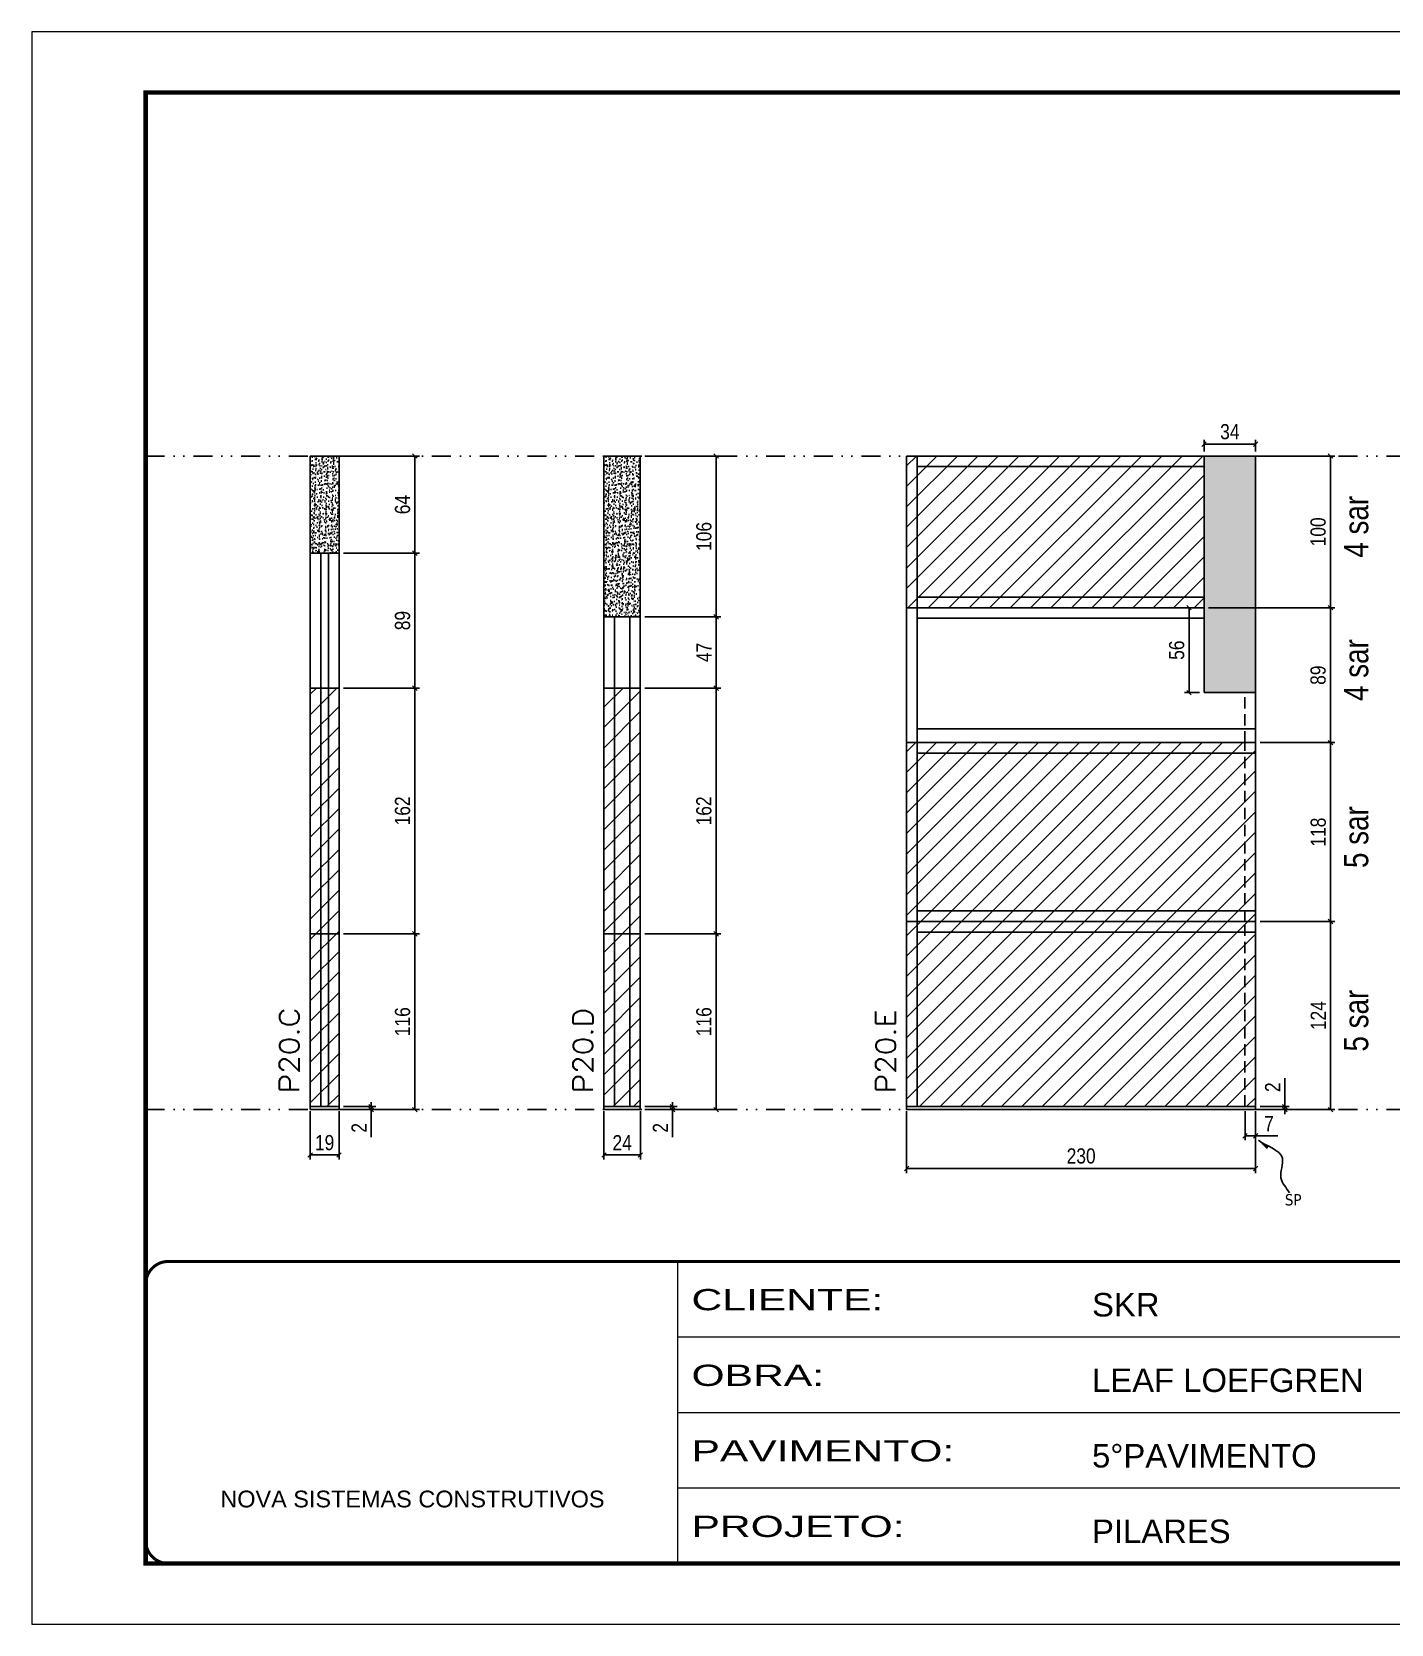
# Model space of a CAD drawing. Extents: x 14400 to 27878, y -21631 to 6985.
# Drawn here: x 17583 to 18479, y -3254 to -2204 of the extents above; entities that cross this region are included whole.
import ezdxf

# ---------------------------------------------------------------- set-up
doc = ezdxf.new("R2010")
doc.units = 0
for name, pattern in [('CONTINUO', [0]), ('DASHED', [0.75, 0.5, -0.25]), ('DIVIDE2', [0.625, 0.25, -0.125, 0, -0.125, 0, -0.125]), ('HIDDEN', [0.375, 0.25, -0.125])]:
    doc.linetypes.add(name, pattern=pattern)
for name, color, linetype in [('COTA', 241, 'Continuous'), ('NOMENCLATURA', 7, 'Continuous'), ('Nível', 160, 'Continuous'), ('Painéis', 200, 'Continuous'), ('SARR_2.2x7', 40, 'Continuous'), ('Sarrafo de Pressão', 42, 'HIDDEN'), ('texto', 7, 'Continuous')]:
    doc.layers.add(name, color=color, linetype=linetype)
for name, color, linetype, lineweight in [('Folhas', 255, 'Continuous', 9), ('Hachura', 251, 'Continuous', 9), ('SARRAFO DE PRESSAO', 251, 'DASHED', 9), ('Texto Seção', 7, 'Continuous', 15)]:
    doc.layers.add(name, color=color, linetype=linetype, lineweight=lineweight)
doc.styles.add('ARIAL', font='arial.ttf')
doc.styles.add('ARIAL_NARROW', font='ARIALN.TTF', dxfattribs={"height": 0.2})
doc.styles.add('COTA TECNICA', font='techl___.ttf', dxfattribs={"height": 10})
doc.styles.add('COTA TECNICA-50', font='techl___.ttf', dxfattribs={"height": 10})
doc.styles.add('REGUA-120', font='ROMANS.shx', dxfattribs={"height": 15})
doc.styles.get("Standard").update_dxf_attribs({"font": 'arial.ttf'})
doc.styles.add('Tecnologia', font='')
doc.styles.get('Tecnologia').set_extended_font_data('Forgotten Futurist')
doc.dimstyles.new('COTA PAINEL-50', dxfattribs={"dimtxt": 10, "dimasz": 3, "dimexe": 3, "dimexo": 3, "dimgap": 3, "dimtad": 1, "dimdec": 1, "dimzin": 12, "dimdsep": 46, "dimtxsty": 'COTA TECNICA-50', "dimblk1": 'OBLIQUE', "dimblk2": 'OBLIQUE', "dimsah": 1, "dimcen": 0.9, "dimclrd": 4, "dimclre": 4, "dimclrt": 240, "dimadec": 1, "dimazin": 3, "dimtfac": 1, "dimtdec": 1, "dimtmove": 0, "dimatfit": 3, "dimfxl": 1, "dimtolj": 1, "dimtzin": 12, "dimarcsym": 0})
doc.dimstyles.new('PAINEL', dxfattribs={"dimtxt": 10, "dimasz": 3, "dimexe": 3, "dimexo": 3, "dimgap": 3, "dimtad": 1, "dimdec": 1, "dimzin": 12, "dimdsep": 46, "dimtxsty": 'COTA TECNICA', "dimblk1": 'OBLIQUE', "dimblk2": 'OBLIQUE', "dimsah": 1, "dimcen": 0.9, "dimclrd": 4, "dimclre": 4, "dimclrt": 240, "dimadec": 1, "dimazin": 3, "dimtfac": 1, "dimtdec": 1, "dimtmove": 0, "dimatfit": 3, "dimfxl": 1, "dimtolj": 1, "dimtzin": 12, "dimarcsym": 0})
doc.dimstyles.get("Standard").update_dxf_attribs({"dimtxt": 0.18, "dimasz": 0.18, "dimexe": 0.18, "dimexo": 0.0625, "dimgap": 0.09, "dimtad": 0, "dimtih": 1, "dimtoh": 1, "dimdec": 4, "dimzin": 0, "dimdsep": 46, "dimtxsty": 'Standard', "dimcen": 0.09, "dimadec": 0, "dimazin": 0, "dimtfac": 1, "dimtdec": 4, "dimtofl": 0, "dimtmove": 0, "dimatfit": 3, "dimfxl": 1, "dimtolj": 1, "dimtzin": 0, "dimarcsym": 0})

# ---------------------------------------------------------------- blocks, each defined once
blk = doc.blocks.new('9999999999')
at = {"color": 30, "linetype": 'CONTINUO'}
for p, q in [((98564.6, 34230.2), (98564.6, 34429.4)), ((98564.6, 34379.6), (99584, 34379.6)), ((98564.6, 34329.8), (99488, 34329.8)), ((98564.6, 34280), (99488, 34280))]:
    blk.add_line(p, q, dxfattribs=at)
at = {"color": 30, "linetype": 'CONTINUO', "const_width": 2}
blk.add_lwpolyline([(99584, 34230.2), (99584, 34414.4, 0.414214), (99569, 34429.4), (98229, 34429.4, 0.414214), (98214, 34414.4), (98214, 34245.2, 0.414214), (98229, 34230.2), (99584, 34230.2)], format="xyb", dxfattribs=at)
at = {"layer": 'Folhas'}
blk.add_lwpolyline([(98139, 34190.2), (99624, 34190.2), (99624, 35240.2), (98139, 35240.2)], close=True, dxfattribs=at)
at = {"layer": 'Folhas', "color": 30, "const_width": 3}
blk.add_lwpolyline([(98214, 34230.2), (99584, 34230.2), (99584, 35200.2), (98214, 35200.2)], close=True, dxfattribs=at)
at = {"color": 7, "linetype": 'Continuous', "ltscale": 5, "style": 'ARIAL'}
for s, height, p in [('SKR', 15.48, (98837.7, 34393.1)), ('LEAF LOEFGREN', 15.483, (98837.7, 34343.3)), ('5°PAVIMENTO', 15.483, (98837.7, 34293.5)), ('NOVA SISTEMAS CONSTRUTIVOS', 11.059, (98263.2, 34267.2)), ('PILARES', 15.48, (98837.7, 34243.7))]:
    blk.add_text(s, height=height, dxfattribs=at).set_placement(p)
at = {"layer": 'Folhas', "color": 7, "style": 'Tecnologia', "width": 1.5}
for s, p in [('CLIENTE:', (98573.7, 34397.2)), ('OBRA:', (98573.7, 34347.3)), ('PAVIMENTO:', (98573.7, 34297.5)), ('PROJETO:', (98573.7, 34247.7))]:
    blk.add_text(s, height=14, dxfattribs=at).set_placement(p)
blk = doc.blocks.new('_Oblique')
at = {"color": 0, "linetype": 'ByBlock', "lineweight": -2}
blk.add_line((-0.5, -0.5), (0.5, 0.5), dxfattribs=at)
blk = doc.blocks.new('*D1148')
at = {"layer": 'COTA', "color": 4, "lineweight": -2, "transparency": 16777216}
for p, q in [((17766.9, -2915.6), (17766.9, -2947.5)), ((17785.9, -2915.6), (17785.9, -2947.5)), ((17766.9, -2944.5), (17785.9, -2944.5))]:
    blk.add_line(p, q, dxfattribs=at)
at = {"layer": 'Defpoints', "color": 0, "transparency": 16777216}
for p in [(17766.9, -2912.6), (17785.9, -2912.6), (17785.9, -2944.5)]:
    blk.add_point(p, dxfattribs=at)
at = {"layer": 'COTA', "color": 4, "lineweight": -2, "transparency": 16777216, "xscale": 3, "yscale": 3, "zscale": 3, "rotation": 180}
blk.add_blockref('_Oblique', (17766.9, -2944.5), dxfattribs=at)
at = {"layer": 'COTA', "color": 4, "lineweight": -2, "transparency": 16777216, "xscale": 3, "yscale": 3, "zscale": 3}
blk.add_blockref('_Oblique', (17785.9, -2944.5), dxfattribs=at)
at = {"layer": 'COTA', "color": 240, "transparency": 16777216, "insert": (17776.4, -2936.4), "char_height": 10, "attachment_point": 5, "style": 'COTA TECNICA'}
blk.add_mtext('\\A1;19', dxfattribs=at)
blk = doc.blocks.new('*D1149')
at = {"layer": 'COTA', "color": 4, "lineweight": -2, "transparency": 16777216}
for p, q in [((17788.9, -2912.6), (17810.1, -2912.6)), ((17788.9, -2914.6), (17810.1, -2914.6)), ((17807.1, -2912.6), (17807.1, -2909.6)), ((17807.1, -2912.6), (17807.1, -2914.6)), ((17807.1, -2914.6), (17807.1, -2932.7))]:
    blk.add_line(p, q, dxfattribs=at)
at = {"layer": 'Defpoints', "color": 0, "transparency": 16777216}
for p in [(17785.9, -2912.6), (17785.9, -2914.6), (17807.1, -2912.6)]:
    blk.add_point(p, dxfattribs=at)
at = {"layer": 'COTA', "color": 4, "lineweight": -2, "transparency": 16777216, "xscale": 3, "yscale": 3, "zscale": 3}
for p, rotation in [((17807.1, -2912.6), 270), ((17807.1, -2914.6), 90)]:
    blk.add_blockref('_Oblique', p, dxfattribs=dict(at, rotation=rotation))
at = {"layer": 'COTA', "color": 240, "transparency": 16777216, "insert": (17799.1, -2926.6), "char_height": 10, "attachment_point": 5, "rotation": 90, "style": 'COTA TECNICA-50'}
blk.add_mtext('\\A1;2', dxfattribs=at)
blk = doc.blocks.new('*D1154')
at = {"layer": 'COTA', "color": 4, "lineweight": -2, "transparency": 16777216}
for p, q in [((18160, -2915.6), (18160, -2956.4)), ((18390, -2915.6), (18390, -2956.4)), ((18160, -2953.4), (18390, -2953.4))]:
    blk.add_line(p, q, dxfattribs=at)
at = {"layer": 'Defpoints', "color": 0, "transparency": 16777216}
for p in [(18160, -2912.6), (18390, -2912.6), (18390, -2953.4)]:
    blk.add_point(p, dxfattribs=at)
at = {"layer": 'COTA', "color": 4, "lineweight": -2, "transparency": 16777216, "xscale": 3, "yscale": 3, "zscale": 3, "rotation": 180}
blk.add_blockref('_Oblique', (18160, -2953.4), dxfattribs=at)
at = {"layer": 'COTA', "color": 4, "lineweight": -2, "transparency": 16777216, "xscale": 3, "yscale": 3, "zscale": 3}
blk.add_blockref('_Oblique', (18390, -2953.4), dxfattribs=at)
at = {"layer": 'COTA', "color": 240, "transparency": 16777216, "insert": (18275, -2945.2), "char_height": 10, "attachment_point": 5, "style": 'COTA TECNICA'}
blk.add_mtext('\\A1;230', dxfattribs=at)
blk = doc.blocks.new('*D1155')
at = {"layer": 'COTA', "color": 4, "lineweight": -2, "transparency": 16777216}
for p, q in [((18383, -2915.6), (18383, -2934.8)), ((18390, -2917.6), (18390, -2934.8)), ((18383, -2931.8), (18390, -2931.8)), ((18390, -2931.8), (18404.7, -2931.8))]:
    blk.add_line(p, q, dxfattribs=at)
at = {"layer": 'Defpoints', "color": 0, "transparency": 16777216}
for p in [(18383, -2912.6), (18390, -2914.6), (18390, -2931.8)]:
    blk.add_point(p, dxfattribs=at)
at = {"layer": 'COTA', "color": 4, "lineweight": -2, "transparency": 16777216, "xscale": 3, "yscale": 3, "zscale": 3, "rotation": 180}
blk.add_blockref('_Oblique', (18383, -2931.8), dxfattribs=at)
at = {"layer": 'COTA', "color": 4, "lineweight": -2, "transparency": 16777216, "xscale": 3, "yscale": 3, "zscale": 3}
blk.add_blockref('_Oblique', (18390, -2931.8), dxfattribs=at)
at = {"layer": 'COTA', "color": 240, "transparency": 16777216, "insert": (18398.8, -2923.8), "char_height": 10, "attachment_point": 5, "style": 'COTA TECNICA-50'}
blk.add_mtext('\\A1;7', dxfattribs=at)
blk = doc.blocks.new('*D1156')
at = {"layer": 'COTA', "color": 4, "lineweight": -2, "transparency": 16777216}
for p, q in [((18409.2, -2912.6), (18409.2, -2893.8)), ((18393, -2912.6), (18412.2, -2912.6)), ((18393, -2914.6), (18412.2, -2914.6)), ((18409.2, -2914.6), (18409.2, -2912.6)), ((18409.2, -2914.6), (18409.2, -2917.6))]:
    blk.add_line(p, q, dxfattribs=at)
at = {"layer": 'Defpoints', "color": 0, "transparency": 16777216}
for p in [(18390, -2912.6), (18390, -2914.6), (18409.2, -2914.6)]:
    blk.add_point(p, dxfattribs=at)
at = {"layer": 'COTA', "color": 4, "lineweight": -2, "transparency": 16777216, "xscale": 3, "yscale": 3, "zscale": 3}
for p, rotation in [((18409.2, -2912.6), 270), ((18409.2, -2914.6), 90)]:
    blk.add_blockref('_Oblique', p, dxfattribs=dict(at, rotation=rotation))
at = {"layer": 'COTA', "color": 240, "transparency": 16777216, "insert": (18401.2, -2899.8), "char_height": 10, "attachment_point": 5, "rotation": 90, "style": 'COTA TECNICA-50'}
blk.add_mtext('\\A1;2', dxfattribs=at)
blk = doc.blocks.new('*D1157')
at = {"layer": 'COTA', "color": 4, "lineweight": -2, "transparency": 16777216}
for p, q in [((17960.5, -2915.6), (17960.5, -2947.5)), ((17984.5, -2915.6), (17984.5, -2947.5)), ((17960.5, -2944.5), (17984.5, -2944.5))]:
    blk.add_line(p, q, dxfattribs=at)
at = {"layer": 'Defpoints', "color": 0, "transparency": 16777216}
for p in [(17960.5, -2912.6), (17984.5, -2912.6), (17984.5, -2944.5)]:
    blk.add_point(p, dxfattribs=at)
at = {"layer": 'COTA', "color": 4, "lineweight": -2, "transparency": 16777216, "xscale": 3, "yscale": 3, "zscale": 3, "rotation": 180}
blk.add_blockref('_Oblique', (17960.5, -2944.5), dxfattribs=at)
at = {"layer": 'COTA', "color": 4, "lineweight": -2, "transparency": 16777216, "xscale": 3, "yscale": 3, "zscale": 3}
blk.add_blockref('_Oblique', (17984.5, -2944.5), dxfattribs=at)
at = {"layer": 'COTA', "color": 240, "transparency": 16777216, "insert": (17972.5, -2936.4), "char_height": 10, "attachment_point": 5, "style": 'COTA TECNICA'}
blk.add_mtext('\\A1;24', dxfattribs=at)
blk = doc.blocks.new('*D1158')
at = {"layer": 'COTA', "color": 4, "lineweight": -2, "transparency": 16777216}
for p, q in [((17987.5, -2912.6), (18008.7, -2912.6)), ((17987.5, -2914.6), (18008.7, -2914.6)), ((18005.7, -2912.6), (18005.7, -2909.6)), ((18005.7, -2912.6), (18005.7, -2914.6)), ((18005.7, -2914.6), (18005.7, -2932.7))]:
    blk.add_line(p, q, dxfattribs=at)
at = {"layer": 'Defpoints', "color": 0, "transparency": 16777216}
for p in [(17984.5, -2912.6), (17984.5, -2914.6), (18005.7, -2912.6)]:
    blk.add_point(p, dxfattribs=at)
at = {"layer": 'COTA', "color": 4, "lineweight": -2, "transparency": 16777216, "xscale": 3, "yscale": 3, "zscale": 3}
for p, rotation in [((18005.7, -2912.6), 270), ((18005.7, -2914.6), 90)]:
    blk.add_blockref('_Oblique', p, dxfattribs=dict(at, rotation=rotation))
at = {"layer": 'COTA', "color": 240, "transparency": 16777216, "insert": (17997.7, -2926.6), "char_height": 10, "attachment_point": 5, "rotation": 90, "style": 'COTA TECNICA-50'}
blk.add_mtext('\\A1;2', dxfattribs=at)
blk = doc.blocks.new('*D1164')
at = {"layer": 'COTA', "color": 4, "linetype": 'ByBlock', "lineweight": -2, "transparency": 16777216}
for p, q in [((17987.5, -2483.6), (18037.5, -2483.6)), ((18034.5, -2483.6), (18034.5, -2589.6)), ((17987.5, -2589.6), (18037.5, -2589.6))]:
    blk.add_line(p, q, dxfattribs=at)
at = {"layer": 'Defpoints', "color": 0, "linetype": 'ByBlock', "transparency": 16777216}
for p in [(17984.5, -2483.6), (17984.5, -2589.6), (18034.5, -2589.6)]:
    blk.add_point(p, dxfattribs=at)
at = {"layer": 'COTA', "color": 4, "linetype": 'ByBlock', "lineweight": -2, "transparency": 16777216, "xscale": 3, "yscale": 3, "zscale": 3}
for p, rotation in [((18034.5, -2483.6), 90), ((18034.5, -2589.6), 270)]:
    blk.add_blockref('_Oblique', p, dxfattribs=dict(at, rotation=rotation))
at = {"layer": 'COTA', "color": 240, "linetype": 'ByBlock', "transparency": 16777216, "insert": (18026.4, -2536.6), "char_height": 10, "attachment_point": 5, "rotation": 90, "style": 'COTA TECNICA'}
blk.add_mtext('\\A1;106', dxfattribs=at)
blk = doc.blocks.new('*D1159')
at = {"layer": 'COTA', "color": 4, "lineweight": -2, "transparency": 16777216}
for p, q in [((17987.5, -2798.6), (18037.5, -2798.6)), ((18034.5, -2914.6), (18034.5, -2798.6)), ((17987.5, -2914.6), (18037.5, -2914.6))]:
    blk.add_line(p, q, dxfattribs=at)
at = {"layer": 'Defpoints', "color": 0, "transparency": 16777216}
for p in [(17984.5, -2798.6), (18034.5, -2798.6), (17984.5, -2914.6)]:
    blk.add_point(p, dxfattribs=at)
at = {"layer": 'COTA', "color": 4, "lineweight": -2, "transparency": 16777216, "xscale": 3, "yscale": 3, "zscale": 3}
for p, rotation in [((18034.5, -2798.6), 90), ((18034.5, -2914.6), 270)]:
    blk.add_blockref('_Oblique', p, dxfattribs=dict(at, rotation=rotation))
at = {"layer": 'COTA', "color": 240, "transparency": 16777216, "insert": (18026.4, -2856.6), "char_height": 10, "attachment_point": 5, "rotation": 90, "style": 'COTA TECNICA-50'}
blk.add_mtext('\\A1;116', dxfattribs=at)
blk = doc.blocks.new('*D1160')
at = {"layer": 'COTA', "color": 4, "lineweight": -2, "transparency": 16777216}
for p, q in [((17788.9, -2798.6), (17838.9, -2798.6)), ((17835.9, -2914.6), (17835.9, -2798.6)), ((17788.9, -2914.6), (17838.9, -2914.6))]:
    blk.add_line(p, q, dxfattribs=at)
at = {"layer": 'Defpoints', "color": 0, "transparency": 16777216}
for p in [(17785.9, -2798.6), (17835.9, -2798.6), (17785.9, -2914.6)]:
    blk.add_point(p, dxfattribs=at)
at = {"layer": 'COTA', "color": 4, "lineweight": -2, "transparency": 16777216, "xscale": 3, "yscale": 3, "zscale": 3}
for p, rotation in [((17835.9, -2798.6), 90), ((17835.9, -2914.6), 270)]:
    blk.add_blockref('_Oblique', p, dxfattribs=dict(at, rotation=rotation))
at = {"layer": 'COTA', "color": 240, "transparency": 16777216, "insert": (17827.8, -2856.6), "char_height": 10, "attachment_point": 5, "rotation": 90, "style": 'COTA TECNICA-50'}
blk.add_mtext('\\A1;116', dxfattribs=at)
blk = doc.blocks.new('*D1554')
at = {"layer": 'COTA', "color": 4, "lineweight": -2, "transparency": 16777216}
for p, q in [((18393, -2790.6), (18442.3, -2790.6)), ((18439.3, -2914.6), (18439.3, -2790.6)), ((18393, -2914.6), (18442.3, -2914.6))]:
    blk.add_line(p, q, dxfattribs=at)
at = {"layer": 'Defpoints', "color": 0, "transparency": 16777216}
for p in [(18390, -2790.6), (18439.3, -2790.6), (18390, -2914.6)]:
    blk.add_point(p, dxfattribs=at)
at = {"layer": 'COTA', "color": 4, "lineweight": -2, "transparency": 16777216, "xscale": 3, "yscale": 3, "zscale": 3}
for p, rotation in [((18439.3, -2790.6), 90), ((18439.3, -2914.6), 270)]:
    blk.add_blockref('_Oblique', p, dxfattribs=dict(at, rotation=rotation))
at = {"layer": 'COTA', "color": 240, "transparency": 16777216, "insert": (18431.3, -2852.6), "char_height": 10, "attachment_point": 5, "rotation": 90, "style": 'COTA TECNICA'}
blk.add_mtext('\\A1;124', dxfattribs=at)
blk = doc.blocks.new('*D1555')
at = {"layer": 'COTA', "color": 4, "lineweight": -2, "transparency": 16777216}
for p, q in [((18356, -2480.6), (18356, -2472.8)), ((18356, -2475.8), (18390, -2475.8)), ((18390, -2480.6), (18390, -2472.8))]:
    blk.add_line(p, q, dxfattribs=at)
at = {"layer": 'Defpoints', "color": 0, "transparency": 16777216}
for p in [(18390, -2475.8), (18356, -2483.6), (18390, -2483.6)]:
    blk.add_point(p, dxfattribs=at)
at = {"layer": 'COTA', "color": 4, "lineweight": -2, "transparency": 16777216, "xscale": 3, "yscale": 3, "zscale": 3, "rotation": 180}
blk.add_blockref('_Oblique', (18356, -2475.8), dxfattribs=at)
at = {"layer": 'COTA', "color": 4, "lineweight": -2, "transparency": 16777216, "xscale": 3, "yscale": 3, "zscale": 3}
blk.add_blockref('_Oblique', (18390, -2475.8), dxfattribs=at)
at = {"layer": 'COTA', "color": 240, "transparency": 16777216, "insert": (18373, -2467.6), "char_height": 10, "attachment_point": 5, "style": 'COTA TECNICA'}
blk.add_mtext('\\A1;34', dxfattribs=at)
blk = doc.blocks.new('*D1580')
at = {"layer": 'COTA', "color": 4, "lineweight": -2, "transparency": 16777216}
for p, q in [((17788.9, -2636.6), (17838.9, -2636.6)), ((17835.9, -2636.6), (17835.9, -2798.6)), ((17788.9, -2798.6), (17838.9, -2798.6))]:
    blk.add_line(p, q, dxfattribs=at)
at = {"layer": 'Defpoints', "color": 0, "transparency": 16777216}
for p in [(17785.9, -2636.6), (17785.9, -2798.6), (17835.9, -2798.6)]:
    blk.add_point(p, dxfattribs=at)
at = {"layer": 'COTA', "color": 4, "lineweight": -2, "transparency": 16777216, "xscale": 3, "yscale": 3, "zscale": 3}
for p, rotation in [((17835.9, -2636.6), 90), ((17835.9, -2798.6), 270)]:
    blk.add_blockref('_Oblique', p, dxfattribs=dict(at, rotation=rotation))
at = {"layer": 'COTA', "color": 240, "transparency": 16777216, "insert": (17827.8, -2717.6), "char_height": 10, "attachment_point": 5, "rotation": 90, "style": 'COTA TECNICA'}
blk.add_mtext('\\A1;162', dxfattribs=at)
blk = doc.blocks.new('*D1581')
at = {"layer": 'COTA', "color": 4, "lineweight": -2, "transparency": 16777216}
for p, q in [((17987.5, -2636.6), (18037.5, -2636.6)), ((18034.5, -2636.6), (18034.5, -2798.6)), ((17987.5, -2798.6), (18037.5, -2798.6))]:
    blk.add_line(p, q, dxfattribs=at)
at = {"layer": 'Defpoints', "color": 0, "transparency": 16777216}
for p in [(17984.5, -2636.6), (17984.5, -2798.6), (18034.5, -2798.6)]:
    blk.add_point(p, dxfattribs=at)
at = {"layer": 'COTA', "color": 4, "lineweight": -2, "transparency": 16777216, "xscale": 3, "yscale": 3, "zscale": 3}
for p, rotation in [((18034.5, -2636.6), 90), ((18034.5, -2798.6), 270)]:
    blk.add_blockref('_Oblique', p, dxfattribs=dict(at, rotation=rotation))
at = {"layer": 'COTA', "color": 240, "transparency": 16777216, "insert": (18026.4, -2717.6), "char_height": 10, "attachment_point": 5, "rotation": 90, "style": 'COTA TECNICA'}
blk.add_mtext('\\A1;162', dxfattribs=at)
blk = doc.blocks.new('*D1582')
at = {"layer": 'COTA', "color": 4, "lineweight": -2, "transparency": 16777216}
for p, q in [((18393, -2672.6), (18442.3, -2672.6)), ((18439.3, -2790.6), (18439.3, -2672.6)), ((18393, -2790.6), (18442.3, -2790.6))]:
    blk.add_line(p, q, dxfattribs=at)
at = {"layer": 'Defpoints', "color": 0, "transparency": 16777216}
for p in [(18390, -2672.6), (18439.3, -2672.6), (18390, -2790.6)]:
    blk.add_point(p, dxfattribs=at)
at = {"layer": 'COTA', "color": 4, "lineweight": -2, "transparency": 16777216, "xscale": 3, "yscale": 3, "zscale": 3}
for p, rotation in [((18439.3, -2672.6), 90), ((18439.3, -2790.6), 270)]:
    blk.add_blockref('_Oblique', p, dxfattribs=dict(at, rotation=rotation))
at = {"layer": 'COTA', "color": 240, "transparency": 16777216, "insert": (18431.3, -2731.6), "char_height": 10, "attachment_point": 5, "rotation": 90, "style": 'COTA TECNICA'}
blk.add_mtext('\\A1;118', dxfattribs=at)
blk = doc.blocks.new('*D1949')
at = {"layer": 'COTA', "color": 4, "linetype": 'ByBlock', "lineweight": -2, "transparency": 16777216}
for p, q in [((17788.9, -2483.6), (17838.9, -2483.6)), ((17835.9, -2483.6), (17835.9, -2547.6)), ((17788.9, -2547.6), (17838.9, -2547.6))]:
    blk.add_line(p, q, dxfattribs=at)
at = {"layer": 'Defpoints', "color": 0, "linetype": 'ByBlock', "transparency": 16777216}
for p in [(17785.9, -2483.6), (17785.9, -2547.6), (17835.9, -2547.6)]:
    blk.add_point(p, dxfattribs=at)
at = {"layer": 'COTA', "color": 4, "linetype": 'ByBlock', "lineweight": -2, "transparency": 16777216, "xscale": 3, "yscale": 3, "zscale": 3}
for p, rotation in [((17835.9, -2483.6), 90), ((17835.9, -2547.6), 270)]:
    blk.add_blockref('_Oblique', p, dxfattribs=dict(at, rotation=rotation))
at = {"layer": 'COTA', "color": 240, "linetype": 'ByBlock', "transparency": 16777216, "insert": (17827.8, -2515.6), "char_height": 10, "attachment_point": 5, "rotation": 90, "style": 'COTA TECNICA'}
blk.add_mtext('\\A1;64', dxfattribs=at)
blk = doc.blocks.new('*D2056')
at = {"layer": 'COTA', "color": 4, "lineweight": -2, "transparency": 16777216}
for p, q in [((18359, -2583.6), (18442.3, -2583.6)), ((18439.3, -2672.6), (18439.3, -2583.6)), ((18393, -2672.6), (18442.3, -2672.6))]:
    blk.add_line(p, q, dxfattribs=at)
at = {"layer": 'Defpoints', "color": 0, "transparency": 16777216}
for p in [(18356, -2583.6), (18439.3, -2583.6), (18390, -2672.6)]:
    blk.add_point(p, dxfattribs=at)
at = {"layer": 'COTA', "color": 4, "lineweight": -2, "transparency": 16777216, "xscale": 3, "yscale": 3, "zscale": 3}
for p, rotation in [((18439.3, -2583.6), 90), ((18439.3, -2672.6), 270)]:
    blk.add_blockref('_Oblique', p, dxfattribs=dict(at, rotation=rotation))
at = {"layer": 'COTA', "color": 240, "transparency": 16777216, "insert": (18431.2, -2628.1), "char_height": 10, "attachment_point": 5, "rotation": 90, "style": 'COTA TECNICA'}
blk.add_mtext('\\A1;89', dxfattribs=at)
blk = doc.blocks.new('*D4037')
at = {"layer": 'COTA', "color": 4, "lineweight": -2, "transparency": 16777216}
for p, q in [((18393, -2483.6), (18442.3, -2483.6)), ((18439.3, -2583.6), (18439.3, -2483.6)), ((18359, -2583.6), (18442.3, -2583.6))]:
    blk.add_line(p, q, dxfattribs=at)
at = {"layer": 'Defpoints', "color": 0, "transparency": 16777216}
for p in [(18390, -2483.6), (18439.3, -2483.6), (18356, -2583.6)]:
    blk.add_point(p, dxfattribs=at)
at = {"layer": 'COTA', "color": 4, "lineweight": -2, "transparency": 16777216, "xscale": 3, "yscale": 3, "zscale": 3}
for p, rotation in [((18439.3, -2483.6), 90), ((18439.3, -2583.6), 270)]:
    blk.add_blockref('_Oblique', p, dxfattribs=dict(at, rotation=rotation))
at = {"layer": 'COTA', "color": 240, "transparency": 16777216, "insert": (18431.2, -2533.6), "char_height": 10, "attachment_point": 5, "rotation": 90, "style": 'COTA TECNICA'}
blk.add_mtext('\\A1;100', dxfattribs=at)
blk = doc.blocks.new('*D4038')
at = {"layer": 'COTA', "color": 4, "lineweight": -2, "transparency": 16777216}
for p, q in [((18353, -2583.6), (18343.1, -2583.6)), ((18346.1, -2583.6), (18346.1, -2639.6)), ((18353, -2639.6), (18343.1, -2639.6))]:
    blk.add_line(p, q, dxfattribs=at)
at = {"layer": 'Defpoints', "color": 0, "transparency": 16777216}
for p in [(18356, -2583.6), (18346.1, -2639.6), (18356, -2639.6)]:
    blk.add_point(p, dxfattribs=at)
at = {"layer": 'COTA', "color": 4, "lineweight": -2, "transparency": 16777216, "xscale": 3, "yscale": 3, "zscale": 3}
for p, rotation in [((18346.1, -2583.6), 90), ((18346.1, -2639.6), 270)]:
    blk.add_blockref('_Oblique', p, dxfattribs=dict(at, rotation=rotation))
at = {"layer": 'COTA', "color": 240, "transparency": 16777216, "insert": (18338, -2611.6), "char_height": 10, "attachment_point": 5, "rotation": 90, "style": 'COTA TECNICA'}
blk.add_mtext('\\A1;56', dxfattribs=at)
blk = doc.blocks.new('*D4039')
at = {"layer": 'COTA', "color": 4, "lineweight": -2, "transparency": 16777216}
for p, q in [((17788.9, -2547.6), (17838.9, -2547.6)), ((17835.9, -2636.6), (17835.9, -2547.6)), ((17788.9, -2636.6), (17838.9, -2636.6))]:
    blk.add_line(p, q, dxfattribs=at)
at = {"layer": 'Defpoints', "color": 0, "transparency": 16777216}
for p in [(17785.9, -2547.6), (17835.9, -2547.6), (17785.9, -2636.6)]:
    blk.add_point(p, dxfattribs=at)
at = {"layer": 'COTA', "color": 4, "lineweight": -2, "transparency": 16777216, "xscale": 3, "yscale": 3, "zscale": 3}
for p, rotation in [((17835.9, -2547.6), 90), ((17835.9, -2636.6), 270)]:
    blk.add_blockref('_Oblique', p, dxfattribs=dict(at, rotation=rotation))
at = {"layer": 'COTA', "color": 240, "transparency": 16777216, "insert": (17827.8, -2592.1), "char_height": 10, "attachment_point": 5, "rotation": 90, "style": 'COTA TECNICA'}
blk.add_mtext('\\A1;89', dxfattribs=at)
blk = doc.blocks.new('*D4040')
at = {"layer": 'COTA', "color": 4, "lineweight": -2, "transparency": 16777216}
for p, q in [((17987.5, -2589.6), (18037.5, -2589.6)), ((18034.5, -2636.6), (18034.5, -2589.6)), ((17987.5, -2636.6), (18037.5, -2636.6))]:
    blk.add_line(p, q, dxfattribs=at)
at = {"layer": 'Defpoints', "color": 0, "transparency": 16777216}
for p in [(17984.5, -2589.6), (18034.5, -2589.6), (17984.5, -2636.6)]:
    blk.add_point(p, dxfattribs=at)
at = {"layer": 'COTA', "color": 4, "lineweight": -2, "transparency": 16777216, "xscale": 3, "yscale": 3, "zscale": 3}
for p, rotation in [((18034.5, -2589.6), 90), ((18034.5, -2636.6), 270)]:
    blk.add_blockref('_Oblique', p, dxfattribs=dict(at, rotation=rotation))
at = {"layer": 'COTA', "color": 240, "transparency": 16777216, "insert": (18026.4, -2613.1), "char_height": 10, "attachment_point": 5, "rotation": 90, "style": 'COTA TECNICA'}
blk.add_mtext('\\A1;47', dxfattribs=at)

msp = doc.modelspace()

# ---------------------------------------------------------------- hatches: boundary and pattern name
at = {"layer": 'COTA'}
h = msp.add_hatch(dxfattribs=at)
h.set_pattern_fill('AR-CONC', color=256, scale=0.03)
h.set_pattern_definition([(50, (2089.046, -6796.4506), (5.4655401, -0.4781726), [0.5715, -6.2865]), (355, (2089.046, -6796.4506), (-1.0573026, 5.7317054), [0.4572, -5.0292175]), (100.451445, (2089.5014, -6796.4905), (4.4082374, 5.2535326), [0.4857003, -5.3427073]), (46.1842, (2089.046, -6794.9266), (8.1323712, -1.2612698), [0.85725, -9.42975]), (96.63556, (2089.724, -6795.032), (7.122124, 7.4227837), [0.7285507, -8.0140682]), (351.18415, (2089.046, -6794.927), (7.122124, 7.4227837), [0.685799, -7.543792]), (21, (2089.808, -6795.3076), (4.5484317, -3.067956), [0.5715, -6.2865]), (326, (2089.808, -6795.3076), (1.8540609, 5.525639), [0.4572, -5.0292]), (71.451445, (2090.187, -6795.5633), (6.4024926, 2.457683), [0.4857003, -5.3426981]), (37.5, (2089.046, -6796.4506), (0.0926581, 2.53665117), [0, -4.96824, 0, -5.1054, 0, -5.04825]), (7.5, (2089.046, -6796.4506), (2.00458988, 3.00541724), [0, -2.91084, 0, -4.85394, 0, -1.92405]), (327.5, (2087.3467, -6796.4506), (4.06771786, -0.17186232), [0, -1.905, 0, -5.9436, 0, -7.8867]), (317.5, (2086.5847, -6796.4506), (4.44387544, 0.7627947), [0, -2.4765, 0, -3.94716, 0, -5.6007])])
h.paths.add_polyline_path([(17785.91, -2483.59), (17766.91, -2483.59), (17766.91, -2547.61), (17785.91, -2547.61)])
h = msp.add_hatch(dxfattribs=at)
h.set_pattern_fill('AR-CONC', color=256, scale=0.03)
h.set_pattern_definition([(50, (2282.6104, -6796.4506), (5.4655401, -0.4781726), [0.5715, -6.2865]), (355, (2282.6104, -6796.4506), (-1.0573026, 5.7317054), [0.4572, -5.0292175]), (100.451445, (2283.066, -6796.4905), (4.4082374, 5.2535326), [0.4857003, -5.3427073]), (46.1842, (2282.6104, -6794.9266), (8.1323712, -1.2612698), [0.85725, -9.42975]), (96.63556, (2283.288, -6795.032), (7.122124, 7.4227837), [0.7285507, -8.0140682]), (351.18415, (2282.61, -6794.927), (7.122124, 7.4227837), [0.685799, -7.543792]), (21, (2283.3724, -6795.3076), (4.5484317, -3.067956), [0.5715, -6.2865]), (326, (2283.3724, -6795.3076), (1.8540609, 5.525639), [0.4572, -5.0292]), (71.451445, (2283.7514, -6795.5633), (6.4024926, 2.457683), [0.4857003, -5.3426981]), (37.5, (2282.6104, -6796.4506), (0.0926581, 2.53665117), [0, -4.96824, 0, -5.1054, 0, -5.04825]), (7.5, (2282.6104, -6796.4506), (2.00458988, 3.00541724), [0, -2.91084, 0, -4.85394, 0, -1.92405]), (327.5, (2280.911, -6796.4506), (4.06771786, -0.17186232), [0, -1.905, 0, -5.9436, 0, -7.8867]), (317.5, (2280.149, -6796.4506), (4.44387544, 0.7627947), [0, -2.4765, 0, -3.94716, 0, -5.6007])])
h.paths.add_polyline_path([(17984.47, -2483.59), (17960.47, -2483.59), (17960.47, -2589.61), (17984.47, -2589.61)])
h = msp.add_hatch(dxfattribs=at)
h.set_pattern_fill('AR-CONC', color=256, scale=0.03)
h.set_pattern_definition([(50, (0, 1327.575), (5.4655401, -0.4781726), [0.5715, -6.2865]), (355, (0, 1327.575), (-1.0573026, 5.7317054), [0.4572, -5.0292175]), (100.451445, (0.4555, 1327.535), (4.4082374, 5.2535326), [0.4857003, -5.3427073]), (46.1842, (0, 1329.099), (8.1323712, -1.2612698), [0.85725, -9.42975]), (96.63556, (0.678, 1328.994), (7.122124, 7.4227837), [0.7285507, -8.0140682]), (351.18415, (0, 1329.099), (7.122124, 7.4227837), [0.685799, -7.543792]), (21, (0.762, 1328.718), (4.5484317, -3.0679559), [0.5715, -6.2865]), (326, (0.762, 1328.718), (1.8540609, 5.525639), [0.4572, -5.0292]), (71.451445, (1.141, 1328.4624), (6.4024926, 2.457683), [0.4857003, -5.3426981]), (37.5, (0, 1327.5751), (0.0926581, 2.53665117), [0, -4.96824, 0, -5.1054, 0, -5.04825]), (7.5, (0, 1327.575), (2.00458988, 3.00541724), [0, -2.91084, 0, -4.85394, 0, -1.92405]), (327.5, (-1.6993, 1327.5751), (4.06771786, -0.17186232), [0, -1.905, 0, -5.9436, 0, -7.8867]), (317.5, (-2.4613, 1327.575), (4.44387544, 0.7627947), [0, -2.4765, 0, -3.94716, 0, -5.6007])])
h.paths.add_polyline_path([(18389.98, -2483.59), (18355.98, -2483.59), (18355.98, -2639.59), (18389.98, -2639.59)])
at = {"layer": 'Hachura', "linetype": 'ByBlock'}
h = msp.add_hatch(dxfattribs=at)
h.set_pattern_fill('ANSI31', color=256, scale=3)
h.paths.add_polyline_path([(17785.91, -2636.59), (17766.91, -2636.59), (17766.91, -2798.59), (17785.91, -2798.59)])
h.paths.add_polyline_path([(17785.91, -2798.59), (17766.91, -2798.59), (17766.91, -2912.59), (17785.91, -2912.59)])
h.paths.add_polyline_path([(17984.47, -2636.59), (17960.47, -2636.59), (17960.47, -2798.61), (17984.47, -2798.61)])
h.paths.add_polyline_path([(17984.47, -2798.61), (17960.47, -2798.61), (17960.47, -2912.59), (17984.47, -2912.59)])
h.paths.add_polyline_path([(18389.98, -2790.59), (18159.98, -2790.59), (18159.98, -2912.59), (18389.98, -2912.59)])
h.paths.add_polyline_path([(18389.98, -2672.59), (18159.98, -2672.59), (18159.98, -2790.59), (18389.98, -2790.59)])
h.paths.add_polyline_path([(18355.98, -2483.59), (18159.98, -2483.59), (18159.98, -2583.59), (18355.98, -2583.59)])
h.paths.add_polyline_path([(18861.8, -2672.59), (18723.8, -2672.59), (18723.8, -2790.59), (18861.8, -2790.59)])
h.paths.add_polyline_path([(18723.8, -2672.59), (18601.8, -2672.59), (18601.8, -2790.59), (18723.8, -2790.59)])
h.paths.add_polyline_path([(18723.8, -2790.59), (18601.8, -2790.59), (18601.8, -2912.59), (18723.8, -2912.59)])
h.paths.add_polyline_path([(18861.8, -2790.59), (18723.8, -2790.59), (18723.8, -2912.59), (18861.8, -2912.59)])

# ---------------------------------------------------------------- linework, layer by layer
at = {"layer": 'COTA'}
for p, q in [((17785.91, -2483.59), (17766.91, -2483.59)), ((18389.98, -2483.59), (18355.98, -2483.59)), ((18389.98, -2483.59), (18389.98, -2639.59))]:
    msp.add_line(p, q, dxfattribs=at)
at = {"layer": 'COTA', "linetype": 'ByBlock'}
for points in [[(17766.91, -2547.61), (17785.91, -2547.61), (17785.91, -2483.59), (17766.91, -2483.59)], [(17960.47, -2589.61), (17984.47, -2589.61), (17984.47, -2483.59), (17960.47, -2483.59)]]:
    msp.add_lwpolyline(points, close=True, dxfattribs=at)
at = {"layer": 'Nível', "color": 4, "linetype": 'DIVIDE2', "ltscale": 50}
for p, q in [((17658.47, -2483.59), (19028.47, -2483.59)), ((17658.47, -2914.59), (19028.47, -2914.59))]:
    msp.add_line(p, q, dxfattribs=at)
at = {"layer": 'Painéis'}
for p, q in [((18159.98, -2912.59), (18159.98, -2483.59)), ((18159.98, -2483.59), (18355.98, -2483.59)), ((18355.98, -2483.59), (18355.98, -2639.59)), ((18159.98, -2583.59), (18355.98, -2583.59)), ((17785.91, -2636.59), (17766.91, -2636.59)), ((17984.47, -2636.59), (17960.47, -2636.59)), ((18355.98, -2639.59), (18389.98, -2639.59)), ((18389.98, -2639.59), (18389.98, -2912.59)), ((18389.98, -2672.59), (18159.98, -2672.59)), ((18389.98, -2790.59), (18159.98, -2790.59)), ((17766.91, -2798.59), (17766.91, -2912.59)), ((17785.91, -2798.59), (17785.91, -2912.59)), ((17960.47, -2798.61), (17960.47, -2912.59)), ((17984.47, -2798.61), (17984.47, -2912.59)), ((17766.91, -2912.59), (17785.91, -2912.59)), ((17766.91, -2914.59), (17766.91, -2912.59)), ((17785.91, -2914.59), (17766.91, -2914.59)), ((17785.91, -2912.59), (17785.91, -2914.59)), ((17960.47, -2912.59), (17984.47, -2912.59)), ((17960.47, -2914.59), (17960.47, -2912.59)), ((17984.47, -2914.59), (17960.47, -2914.59)), ((17984.47, -2912.59), (17984.47, -2914.59))]:
    msp.add_line(p, q, dxfattribs=at)
for points in [[(17766.91, -2547.59), (17785.91, -2547.59), (17785.91, -2798.59), (17766.91, -2798.59)], [(17960.47, -2589.61), (17984.47, -2589.61), (17984.47, -2798.61), (17960.47, -2798.61)], [(18159.98, -2912.59), (18389.98, -2912.59), (18389.98, -2914.59), (18159.98, -2914.59)]]:
    msp.add_lwpolyline(points, close=True, dxfattribs=at)
at = {"layer": 'SARR_2.2x7'}
for p, q in [((18166.98, -2583.59), (18166.98, -2483.59)), ((18355.98, -2490.59), (18166.98, -2490.59)), ((17773.91, -2636.59), (17773.91, -2547.59)), ((17778.91, -2636.59), (17778.91, -2547.59)), ((18355.98, -2576.59), (18166.98, -2576.59)), ((17967.47, -2636.59), (17967.47, -2589.61)), ((17977.47, -2636.59), (17977.47, -2589.61)), ((18166.98, -2672.59), (18166.98, -2583.59)), ((18355.98, -2590.59), (18166.98, -2590.59)), ((17773.91, -2798.59), (17773.91, -2636.59)), ((17778.91, -2798.59), (17778.91, -2636.59)), ((17967.47, -2798.57), (17967.47, -2636.59)), ((17977.47, -2798.57), (17977.47, -2636.59)), ((18389.98, -2663.59), (18166.98, -2663.59)), ((18166.98, -2790.59), (18166.98, -2672.59)), ((18389.98, -2679.59), (18166.98, -2679.59)), ((18389.98, -2783.59), (18166.98, -2783.59)), ((18166.98, -2912.59), (18166.98, -2790.59)), ((17773.91, -2798.59), (17773.91, -2912.59)), ((17778.91, -2798.59), (17778.91, -2912.59)), ((17967.47, -2798.61), (17967.47, -2912.59)), ((17977.47, -2798.61), (17977.47, -2912.59)), ((18389.98, -2797.59), (18166.98, -2797.59))]:
    msp.add_line(p, q, dxfattribs=at)
at = {"layer": 'Sarrafo de Pressão', "ltscale": 30}
for p, q in [((18382.98, -2672.59), (18382.98, -2639.59)), ((18382.98, -2790.59), (18382.98, -2672.59)), ((18382.98, -2912.59), (18382.98, -2790.59))]:
    msp.add_line(p, q, dxfattribs=at)

# ---------------------------------------------------------------- block references
at = {"layer": 'SARRAFO DE PRESSAO', "color": 6, "linetype": 'ByBlock'}
msp.add_blockref('9999999999', (-80555.51, -37444.08), dxfattribs=at)

# ---------------------------------------------------------------- texts
at = {"layer": 'NOMENCLATURA', "style": 'ARIAL_NARROW'}
for s, p in [('4 sar', (18464.22, -2550.63)), ('4 sar', (18464.22, -2645.13)), ('5 sar', (18464.22, -2755.27)), ('5 sar', (18464.22, -2876.27))]:
    msp.add_text(s, height=16, rotation=90, dxfattribs=at).set_placement(p)
at = {"layer": 'texto', "color": 0, "insert": (18414.76, -2974.08), "char_height": 7.5, "attachment_point": 5}
msp.add_mtext('{\\fTahoma|b0|i0|c0|p34;\\C4;SP}', dxfattribs=at)
at = {"layer": 'Texto Seção', "style": 'REGUA-120', "width": 1.1}
for s, p in [('P20.C', (17759.66, -2903.83)), ('P20.D', (17953.23, -2903.83)), ('P20.E', (18152.73, -2903.83))]:
    msp.add_text(s, height=13, rotation=90, dxfattribs=at).set_placement(p)

# ---------------------------------------------------------------- dimensions: what is measured, and where the dimension line sits
at = {"layer": 'COTA'}
for base, p1, p2, dimstyle, picture, middle in [((18389.98, -2475.79), (18355.98, -2483.59), (18389.98, -2483.59), 'PAINEL', '*D1555', (18372.98, -2467.57)), ((18389.98, -2931.83), (18382.98, -2912.59), (18389.98, -2914.59), 'COTA PAINEL-50', '*D1155', (18398.85, -2923.76))]:
    dim = msp.add_linear_dim(base=base, p1=p1, p2=p2, dimstyle=dimstyle, dxfattribs=at)
    dim.commit()
    dim.dimension.update_dxf_attribs({"geometry": picture, "text_midpoint": middle})
at = {"layer": 'COTA', "linetype": 'ByBlock'}
for base, p1, p2, picture, middle in [((17835.9, -2547.61), (17785.91, -2483.59), (17785.91, -2547.61), '*D1949', (17827.8, -2515.6)), ((18034.46, -2589.61), (17984.47, -2483.59), (17984.47, -2589.61), '*D1164', (18026.36, -2536.6))]:
    dim = msp.add_linear_dim(base=base, p1=p1, p2=p2, angle=90, dimstyle='PAINEL', dxfattribs=at)
    dim.commit()
    dim.dimension.update_dxf_attribs({"geometry": picture, "text_midpoint": middle})
at = {"layer": 'COTA'}
for base, p1, p2, dimstyle, picture, middle in [((18439.35, -2483.59), (18355.98, -2583.59), (18389.98, -2483.59), 'PAINEL', '*D4037', (18431.25, -2533.59)), ((17835.9, -2547.59), (17785.91, -2636.59), (17785.91, -2547.59), 'PAINEL', '*D4039', (17827.8, -2592.09)), ((18346.07, -2639.59), (18355.98, -2583.59), (18355.98, -2639.59), 'PAINEL', '*D4038', (18337.96, -2611.59)), ((18439.35, -2583.59), (18389.98, -2672.59), (18355.98, -2583.59), 'PAINEL', '*D2056', (18431.25, -2628.09)), ((18034.46, -2589.61), (17984.47, -2636.59), (17984.47, -2589.61), 'PAINEL', '*D4040', (18026.39, -2613.1)), ((17835.9, -2798.59), (17785.91, -2636.59), (17785.91, -2798.59), 'PAINEL', '*D1580', (17827.8, -2717.59)), ((18034.46, -2798.61), (17984.47, -2636.59), (17984.47, -2798.61), 'PAINEL', '*D1581', (18026.36, -2717.6)), ((18439.35, -2672.59), (18389.98, -2790.59), (18389.98, -2672.59), 'PAINEL', '*D1582', (18431.25, -2731.59)), ((18439.35, -2790.59), (18389.98, -2914.59), (18389.98, -2790.59), 'PAINEL', '*D1554', (18431.28, -2852.59)), ((17835.9, -2798.59), (17785.91, -2914.59), (17785.91, -2798.59), 'COTA PAINEL-50', '*D1160', (17827.8, -2856.59)), ((18034.46, -2798.61), (17984.47, -2914.59), (17984.47, -2798.61), 'COTA PAINEL-50', '*D1159', (18026.36, -2856.6))]:
    dim = msp.add_linear_dim(base=base, p1=p1, p2=p2, angle=90, dimstyle=dimstyle, dxfattribs=at)
    dim.commit()
    dim.dimension.update_dxf_attribs({"geometry": picture, "text_midpoint": middle})
for base, p1, p2, picture, middle in [((18409.24, -2914.59), (18389.98, -2912.59), (18389.98, -2914.59), '*D1156', (18409.24, -2899.84)), ((17807.1, -2912.59), (17785.91, -2914.59), (17785.91, -2912.59), '*D1149', (17807.1, -2926.65)), ((18005.67, -2912.59), (17984.47, -2914.59), (17984.47, -2912.59), '*D1158', (18005.67, -2926.65))]:
    dim = msp.add_linear_dim(base=base, p1=p1, p2=p2, angle=90, dimstyle='COTA PAINEL-50', dxfattribs=at)
    dim.commit()
    dim.dimension.update_dxf_attribs({"geometry": picture, "text_midpoint": middle, "dimtype": 160})
for base, p1, p2, picture, middle in [((17785.91, -2944.48), (17766.91, -2912.59), (17785.91, -2912.59), '*D1148', (17776.41, -2936.4)), ((17984.47, -2944.48), (17960.47, -2912.59), (17984.47, -2912.59), '*D1157', (17972.47, -2936.41)), ((18389.98, -2953.41), (18159.98, -2912.59), (18389.98, -2912.59), '*D1154', (18274.98, -2945.19))]:
    dim = msp.add_linear_dim(base=base, p1=p1, p2=p2, dimstyle='PAINEL', override={"dimarcsym": 2}, dxfattribs=at)
    dim.commit()
    dim.dimension.update_dxf_attribs({"geometry": picture, "text_midpoint": middle})

# ---------------------------------------------------------------- leaders
at = {"layer": 'COTA', "path_type": 1}
msp.add_leader([(18391.81, -2934.77), (18407.6, -2946.61), (18406.67, -2959.61), (18412.22, -2969.39)], dimstyle='Standard', override={"dimasz": 8}, dxfattribs=at)

doc.saveas('drawing.dxf')
